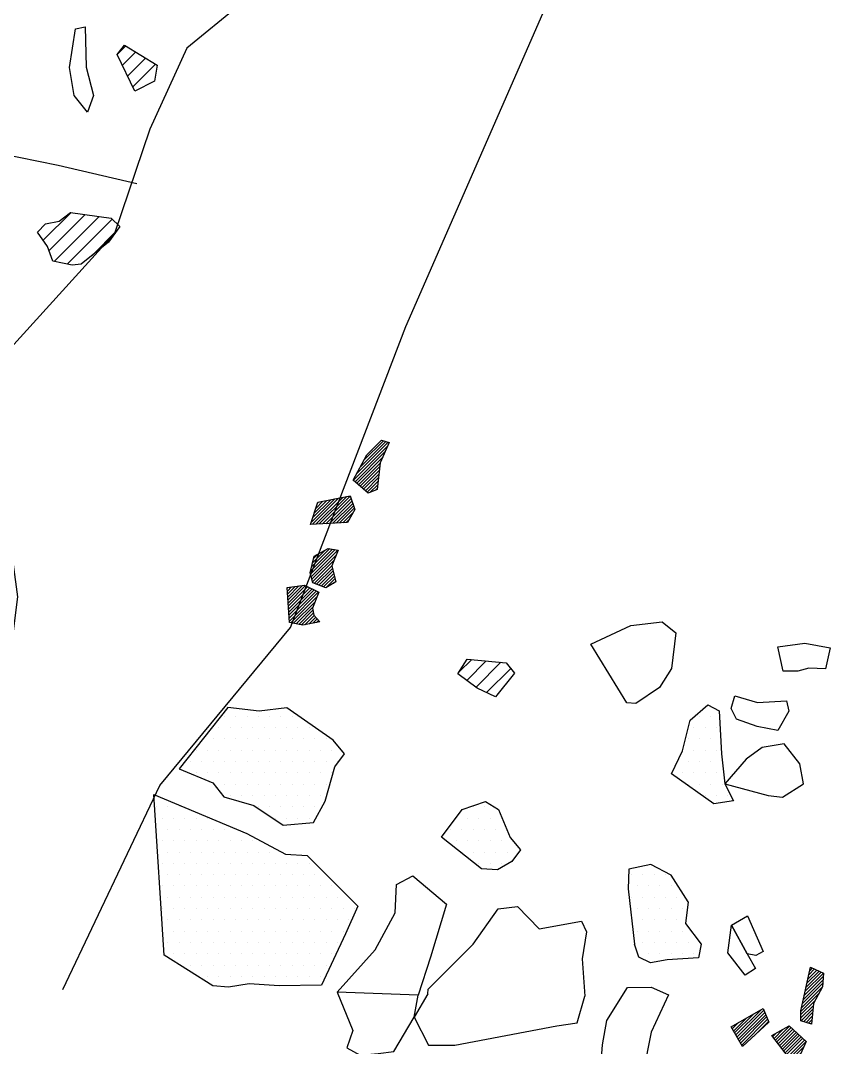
# Model space of a CAD drawing. Header units: metres. Extents: x -9.05 to -4.97, y -14.56 to -9.91.
# Drawn here: x -7.194 to -6.285, y -13.754 to -12.618 of the extents above; entities that cross this region are included whole.
import ezdxf

# ---------------------------------------------------------------- set-up
doc = ezdxf.new("R2010")
doc.units = ezdxf.units.M
doc.header["$LTSCALE"] = 25
doc.header["$MEASUREMENT"] = 0
doc.linetypes.add('STRICHPUNKTX2', pattern=[2, 1, -0.5, 0, -0.5])
doc.layers.get('0').update_dxf_attribs({"linetype": 'CONTINUOUS'})
for name, color, linetype in [('BEFUND', 1, 'CONTINUOUS'), ('FEUER', 1, 'CONTINUOUS'), ('GRABUNGSGRENZE', 3, 'STRICHPUNKTX2'), ('KNOCHEN', 2, 'CONTINUOUS'), ('KNOCHENSCHRAFF', 2, 'CONTINUOUS'), ('STEINE', 4, 'CONTINUOUS'), ('STEINESCHRAFF', 4, 'CONTINUOUS')]:
    doc.layers.add(name, color=color, linetype=linetype)

# ---------------------------------------------------------------- blocks, each defined once
blk = doc.blocks.new('*X1')
at = {"color": 0}
for p, q in [((-682.62, -1312.65), (-678.85, -1308.88)), ((-682.24, -1311.92), (-678.77, -1308.45)), ((-681.85, -1311.18), (-679.04, -1308.37)), ((-681.46, -1310.43), (-679.31, -1308.29)), ((-682.43, -1312.82), (-679.14, -1309.52)), ((-682.24, -1312.98), (-679.43, -1310.17)), ((-682.06, -1313.15), (-679.69, -1310.78)), ((-681.87, -1313.31), (-679.73, -1311.17)), ((-681.68, -1313.48), (-679.77, -1311.57)), ((-681.49, -1313.64), (-679.81, -1311.96)), ((-681.3, -1313.81), (-679.85, -1312.35)), ((-681.11, -1313.97), (-679.89, -1312.75)), ((-680.76, -1313.98), (-679.93, -1313.14)), ((-680.17, -1313.74), (-679.97, -1313.54)), ((-687.28, -1317.31), (-684.69, -1314.72)), ((-687.14, -1317.52), (-684.25, -1314.63)), ((-686.76, -1317.5), (-683.8, -1314.54)), ((-686.39, -1317.48), (-683.36, -1314.45)), ((-686.02, -1317.47), (-682.97, -1314.42)), ((-685.65, -1317.45), (-682.88, -1314.68)), ((-687.1, -1316.78), (-685.13, -1314.81)), ((-686.93, -1316.25), (-685.57, -1314.9)), ((-686.75, -1315.72), (-686.02, -1314.99)), ((-686.57, -1315.19), (-686.46, -1315.08)), ((-685.27, -1317.43), (-682.79, -1314.95)), ((-684.9, -1317.41), (-682.7, -1315.21)), ((-684.53, -1317.39), (-682.61, -1315.48)), ((-684.16, -1317.37), (-682.53, -1315.74)), ((-683.79, -1317.35), (-682.65, -1316.22)), ((-683.41, -1317.33), (-683.12, -1317.04)), ((-687.35, -1322.69), (-684.93, -1320.26)), ((-687.35, -1323.04), (-684.63, -1320.32)), ((-687.28, -1323.32), (-684.33, -1320.37)), ((-687.24, -1322.22), (-685.23, -1320.21)), ((-687.12, -1321.75), (-685.72, -1320.35)), ((-687.2, -1323.6), (-684.52, -1320.92)), ((-687.13, -1323.87), (-684.77, -1321.52)), ((-687, -1321.28), (-686.54, -1320.81)), ((-686.95, -1324.05), (-685.01, -1322.11)), ((-686.69, -1324.15), (-684.94, -1322.39)), ((-686.44, -1324.25), (-684.86, -1322.67)), ((-686.18, -1324.35), (-684.79, -1322.96)), ((-685.93, -1324.45), (-684.72, -1323.24)), ((-685.68, -1324.55), (-684.65, -1323.52)), ((-684.83, -1324.05), (-684.57, -1323.8)), ((-689.94, -1324.56), (-689.86, -1324.49)), ((-689.91, -1324.9), (-689.46, -1324.44)), ((-689.89, -1325.23), (-689.05, -1324.38)), ((-689.87, -1325.56), (-688.64, -1324.33)), ((-689.85, -1325.89), (-688.23, -1324.28)), ((-689.83, -1326.22), (-687.9, -1324.3)), ((-689.8, -1326.55), (-687.66, -1324.41)), ((-689.78, -1326.89), (-687.42, -1324.53)), ((-689.76, -1327.22), (-687.19, -1324.64)), ((-689.74, -1327.55), (-686.95, -1324.76)), ((-689.72, -1327.88), (-686.71, -1324.87)), ((-689.69, -1328.21), (-686.47, -1324.99)), ((-689.53, -1328.4), (-686.63, -1325.5)), ((-689.23, -1328.46), (-686.86, -1326.09)), ((-688.94, -1328.52), (-687.1, -1326.68)), ((-688.65, -1328.58), (-687.09, -1327.03)), ((-688.35, -1328.64), (-687.04, -1327.32)), ((-687.99, -1328.63), (-686.95, -1327.59)), ((-687.55, -1328.55), (-686.79, -1327.78)), ((-687.12, -1328.46), (-686.62, -1327.97)), ((-686.68, -1328.38), (-686.46, -1328.16))]:
    blk.add_line(p, q, dxfattribs=at)
blk = doc.blocks.new('*X4')
at = {"color": 0}
for p, q in [((-718.98, -1259.92), (-716.9, -1257.83)), ((-718.86, -1258.03), (-718.39, -1257.56)), ((-718.19, -1260.89), (-716.63, -1259.33)), ((-708.74, -1265.59), (-707.8, -1264.64)), ((-708.16, -1266.78), (-706.7, -1265.31)), ((-707.58, -1267.96), (-705.59, -1265.98)), ((-707, -1269.15), (-704.49, -1266.64)), ((-716.89, -1286.11), (-713.81, -1283.03)), ((-716.25, -1287.24), (-712.27, -1283.26)), ((-715.69, -1288.45), (-710.73, -1283.49)), ((-714.24, -1288.76), (-709.27, -1283.8)), ((-711.53, -1287.82), (-708.76, -1285.05)), ((-728.98, -1305.27), (-728.77, -1305.06)), ((-728.64, -1306.7), (-726.53, -1304.59)), ((-728.57, -1310.16), (-723.39, -1304.99)), ((-728.57, -1311.93), (-722.04, -1305.4)), ((-728.43, -1308.26), (-724.96, -1304.79)), ((-723.55, -1308.68), (-722.37, -1307.5)), ((-722.37, -1307.5), (-721.74, -1306.87)), ((-728.4, -1313.53), (-723.55, -1308.68)), ((-723.95, -1310.85), (-721.53, -1308.43)), ((-724.73, -1313.4), (-721.36, -1310.03)), ((-726.77, -1313.67), (-723.95, -1310.85)), ((-725.05, -1315.49), (-721.27, -1311.71)), ((-725.03, -1313.69), (-724.73, -1313.4)), ((-724.82, -1317.02), (-721.27, -1313.47)), ((-722.98, -1316.95), (-721.27, -1315.24)), ((-727.97, -1325.47), (-726, -1323.5)), ((-727.93, -1323.67), (-727.75, -1323.49)), ((-727.22, -1326.49), (-724.92, -1324.19)), ((-725.8, -1326.84), (-723.85, -1324.89)), ((-724.61, -1327.41), (-722.93, -1325.74)), ((-730.68, -1331.72), (-725.8, -1326.84)), ((-723.46, -1328.03), (-722.62, -1327.2)), ((-730.6, -1333.4), (-724.61, -1327.41)), ((-730.51, -1335.08), (-723.74, -1328.32)), ((-728.95, -1328.22), (-728.04, -1327.32)), ((-730.42, -1336.76), (-723.19, -1329.54)), ((-730.33, -1338.44), (-722.64, -1330.75)), ((-730.25, -1340.13), (-721.89, -1331.77)), ((-730.16, -1341.81), (-721.15, -1332.8)), ((-670.96, -1333.87), (-669.55, -1332.47)), ((-670.09, -1334.77), (-667.94, -1332.62)), ((-669.07, -1335.52), (-666.32, -1332.77)), ((-667.9, -1336.11), (-665.24, -1333.45)), ((-730.7, -1344.11), (-721.43, -1334.85)), ((-729.21, -1344.39), (-721.72, -1336.9)), ((-727.72, -1344.67), (-722, -1338.95)), ((-726.22, -1344.94), (-722.28, -1341)), ((-724.73, -1345.22), (-724, -1344.48))]:
    blk.add_line(p, q, dxfattribs=at)
blk = doc.blocks.new('*X12')
at = {"color": 0}
for p, q in [((-696.875, -1338.75), (-696.875, -1338.75)), ((-695.625, -1338.75), (-695.625, -1338.75)), ((-694.375, -1338.75), (-694.375, -1338.75)), ((-693.125, -1338.75), (-693.125, -1338.75)), ((-691.875, -1338.75), (-691.875, -1338.75)), ((-690.625, -1338.75), (-690.625, -1338.75)), ((-689.375, -1338.75), (-689.375, -1338.75)), ((-644.375, -1338.75), (-644.375, -1338.75)), ((-643.125, -1338.75), (-643.125, -1338.75)), ((-697.5, -1340), (-697.5, -1340)), ((-696.25, -1340), (-696.25, -1340)), ((-695, -1340), (-695, -1340)), ((-693.75, -1340), (-693.75, -1340)), ((-692.5, -1340), (-692.5, -1340)), ((-691.25, -1340), (-691.25, -1340)), ((-690, -1340), (-690, -1340)), ((-688.75, -1340), (-688.75, -1340)), ((-687.5, -1340), (-687.5, -1340)), ((-645, -1340), (-645, -1340)), ((-643.75, -1340), (-643.75, -1340)), ((-642.5, -1340), (-642.5, -1340)), ((-698.125, -1341.25), (-698.125, -1341.25)), ((-696.875, -1341.25), (-696.875, -1341.25)), ((-695.625, -1341.25), (-695.625, -1341.25)), ((-694.375, -1341.25), (-694.375, -1341.25)), ((-693.125, -1341.25), (-693.125, -1341.25)), ((-691.875, -1341.25), (-691.875, -1341.25)), ((-690.625, -1341.25), (-690.625, -1341.25)), ((-689.375, -1341.25), (-689.375, -1341.25)), ((-688.125, -1341.25), (-688.125, -1341.25)), ((-686.875, -1341.25), (-686.875, -1341.25)), ((-685.625, -1341.25), (-685.625, -1341.25)), ((-645.625, -1341.25), (-645.625, -1341.25)), ((-644.375, -1341.25), (-644.375, -1341.25)), ((-643.125, -1341.25), (-643.125, -1341.25)), ((-700, -1342.5), (-700, -1342.5)), ((-698.75, -1342.5), (-698.75, -1342.5)), ((-697.5, -1342.5), (-697.5, -1342.5)), ((-696.25, -1342.5), (-696.25, -1342.5)), ((-695, -1342.5), (-695, -1342.5)), ((-693.75, -1342.5), (-693.75, -1342.5)), ((-692.5, -1342.5), (-692.5, -1342.5)), ((-691.25, -1342.5), (-691.25, -1342.5)), ((-690, -1342.5), (-690, -1342.5)), ((-688.75, -1342.5), (-688.75, -1342.5)), ((-687.5, -1342.5), (-687.5, -1342.5)), ((-686.25, -1342.5), (-686.25, -1342.5)), ((-685, -1342.5), (-685, -1342.5)), ((-645, -1342.5), (-645, -1342.5)), ((-643.75, -1342.5), (-643.75, -1342.5)), ((-642.5, -1342.5), (-642.5, -1342.5)), ((-700.625, -1343.75), (-700.625, -1343.75)), ((-699.375, -1343.75), (-699.375, -1343.75)), ((-698.125, -1343.75), (-698.125, -1343.75)), ((-696.875, -1343.75), (-696.875, -1343.75)), ((-695.625, -1343.75), (-695.625, -1343.75)), ((-694.375, -1343.75), (-694.375, -1343.75)), ((-693.125, -1343.75), (-693.125, -1343.75)), ((-691.875, -1343.75), (-691.875, -1343.75)), ((-690.625, -1343.75), (-690.625, -1343.75)), ((-689.375, -1343.75), (-689.375, -1343.75)), ((-688.125, -1343.75), (-688.125, -1343.75)), ((-686.875, -1343.75), (-686.875, -1343.75)), ((-685.625, -1343.75), (-685.625, -1343.75)), ((-684.375, -1343.75), (-684.375, -1343.75)), ((-645.625, -1343.75), (-645.625, -1343.75)), ((-644.375, -1343.75), (-644.375, -1343.75)), ((-643.125, -1343.75), (-643.125, -1343.75)), ((-641.875, -1343.75), (-641.875, -1343.75)), ((-700, -1345), (-700, -1345)), ((-698.75, -1345), (-698.75, -1345)), ((-697.5, -1345), (-697.5, -1345)), ((-696.25, -1345), (-696.25, -1345)), ((-695, -1345), (-695, -1345)), ((-693.75, -1345), (-693.75, -1345)), ((-692.5, -1345), (-692.5, -1345)), ((-691.25, -1345), (-691.25, -1345)), ((-690, -1345), (-690, -1345)), ((-688.75, -1345), (-688.75, -1345)), ((-687.5, -1345), (-687.5, -1345)), ((-686.25, -1345), (-686.25, -1345)), ((-685, -1345), (-685, -1345)), ((-646.25, -1345), (-646.25, -1345)), ((-645, -1345), (-645, -1345)), ((-643.75, -1345), (-643.75, -1345)), ((-642.5, -1345), (-642.5, -1345)), ((-696.875, -1346.25), (-696.875, -1346.25)), ((-695.625, -1346.25), (-695.625, -1346.25)), ((-694.375, -1346.25), (-694.375, -1346.25)), ((-693.125, -1346.25), (-693.125, -1346.25)), ((-691.875, -1346.25), (-691.875, -1346.25)), ((-690.625, -1346.25), (-690.625, -1346.25)), ((-689.375, -1346.25), (-689.375, -1346.25)), ((-688.125, -1346.25), (-688.125, -1346.25)), ((-686.875, -1346.25), (-686.875, -1346.25)), ((-685.625, -1346.25), (-685.625, -1346.25)), ((-645.625, -1346.25), (-645.625, -1346.25)), ((-644.375, -1346.25), (-644.375, -1346.25)), ((-643.125, -1346.25), (-643.125, -1346.25)), ((-641.875, -1346.25), (-641.875, -1346.25)), ((-696.25, -1347.5), (-696.25, -1347.5)), ((-695, -1347.5), (-695, -1347.5)), ((-693.75, -1347.5), (-693.75, -1347.5)), ((-692.5, -1347.5), (-692.5, -1347.5)), ((-691.25, -1347.5), (-691.25, -1347.5)), ((-690, -1347.5), (-690, -1347.5)), ((-688.75, -1347.5), (-688.75, -1347.5)), ((-687.5, -1347.5), (-687.5, -1347.5)), ((-686.25, -1347.5), (-686.25, -1347.5)), ((-643.75, -1347.5), (-643.75, -1347.5)), ((-642.5, -1347.5), (-642.5, -1347.5)), ((-641.25, -1347.5), (-641.25, -1347.5)), ((-704.375, -1348.75), (-704.375, -1348.75)), ((-703.125, -1348.75), (-703.125, -1348.75)), ((-701.875, -1348.75), (-701.875, -1348.75)), ((-693.125, -1348.75), (-693.125, -1348.75)), ((-691.875, -1348.75), (-691.875, -1348.75)), ((-690.625, -1348.75), (-690.625, -1348.75)), ((-689.375, -1348.75), (-689.375, -1348.75)), ((-688.125, -1348.75), (-688.125, -1348.75)), ((-686.875, -1348.75), (-686.875, -1348.75)), ((-669.375, -1348.75), (-669.375, -1348.75)), ((-668.125, -1348.75), (-668.125, -1348.75)), ((-703.75, -1350), (-703.75, -1350)), ((-702.5, -1350), (-702.5, -1350)), ((-701.25, -1350), (-701.25, -1350)), ((-700, -1350), (-700, -1350)), ((-698.75, -1350), (-698.75, -1350)), ((-691.25, -1350), (-691.25, -1350)), ((-690, -1350), (-690, -1350)), ((-688.75, -1350), (-688.75, -1350)), ((-687.5, -1350), (-687.5, -1350)), ((-671.25, -1350), (-671.25, -1350)), ((-670, -1350), (-670, -1350)), ((-668.75, -1350), (-668.75, -1350)), ((-667.5, -1350), (-667.5, -1350)), ((-666.25, -1350), (-666.25, -1350)), ((-704.375, -1351.25), (-704.375, -1351.25)), ((-703.125, -1351.25), (-703.125, -1351.25)), ((-701.875, -1351.25), (-701.875, -1351.25)), ((-700.625, -1351.25), (-700.625, -1351.25)), ((-699.375, -1351.25), (-699.375, -1351.25)), ((-698.125, -1351.25), (-698.125, -1351.25)), ((-696.875, -1351.25), (-696.875, -1351.25)), ((-695.625, -1351.25), (-695.625, -1351.25)), ((-671.875, -1351.25), (-671.875, -1351.25)), ((-670.625, -1351.25), (-670.625, -1351.25)), ((-669.375, -1351.25), (-669.375, -1351.25)), ((-668.125, -1351.25), (-668.125, -1351.25)), ((-666.875, -1351.25), (-666.875, -1351.25)), ((-703.75, -1352.5), (-703.75, -1352.5)), ((-702.5, -1352.5), (-702.5, -1352.5)), ((-701.25, -1352.5), (-701.25, -1352.5)), ((-700, -1352.5), (-700, -1352.5)), ((-698.75, -1352.5), (-698.75, -1352.5)), ((-697.5, -1352.5), (-697.5, -1352.5)), ((-696.25, -1352.5), (-696.25, -1352.5)), ((-695, -1352.5), (-695, -1352.5)), ((-693.75, -1352.5), (-693.75, -1352.5)), ((-671.25, -1352.5), (-671.25, -1352.5)), ((-670, -1352.5), (-670, -1352.5)), ((-668.75, -1352.5), (-668.75, -1352.5)), ((-667.5, -1352.5), (-667.5, -1352.5)), ((-666.25, -1352.5), (-666.25, -1352.5)), ((-703.125, -1353.75), (-703.125, -1353.75)), ((-701.875, -1353.75), (-701.875, -1353.75)), ((-700.625, -1353.75), (-700.625, -1353.75)), ((-699.375, -1353.75), (-699.375, -1353.75)), ((-698.125, -1353.75), (-698.125, -1353.75)), ((-696.875, -1353.75), (-696.875, -1353.75)), ((-695.625, -1353.75), (-695.625, -1353.75)), ((-694.375, -1353.75), (-694.375, -1353.75)), ((-693.125, -1353.75), (-693.125, -1353.75)), ((-691.875, -1353.75), (-691.875, -1353.75)), ((-690.625, -1353.75), (-690.625, -1353.75)), ((-670.625, -1353.75), (-670.625, -1353.75)), ((-669.375, -1353.75), (-669.375, -1353.75)), ((-668.125, -1353.75), (-668.125, -1353.75)), ((-666.875, -1353.75), (-666.875, -1353.75)), ((-665.625, -1353.75), (-665.625, -1353.75)), ((-664.375, -1353.75), (-664.375, -1353.75)), ((-703.75, -1355), (-703.75, -1355)), ((-702.5, -1355), (-702.5, -1355)), ((-701.25, -1355), (-701.25, -1355)), ((-700, -1355), (-700, -1355)), ((-698.75, -1355), (-698.75, -1355)), ((-697.5, -1355), (-697.5, -1355)), ((-696.25, -1355), (-696.25, -1355)), ((-695, -1355), (-695, -1355)), ((-693.75, -1355), (-693.75, -1355)), ((-692.5, -1355), (-692.5, -1355)), ((-691.25, -1355), (-691.25, -1355)), ((-690, -1355), (-690, -1355)), ((-688.75, -1355), (-688.75, -1355)), ((-687.5, -1355), (-687.5, -1355)), ((-668.75, -1355), (-668.75, -1355)), ((-667.5, -1355), (-667.5, -1355)), ((-666.25, -1355), (-666.25, -1355)), ((-703.125, -1356.25), (-703.125, -1356.25)), ((-701.875, -1356.25), (-701.875, -1356.25)), ((-700.625, -1356.25), (-700.625, -1356.25)), ((-699.375, -1356.25), (-699.375, -1356.25)), ((-698.125, -1356.25), (-698.125, -1356.25)), ((-696.875, -1356.25), (-696.875, -1356.25)), ((-695.625, -1356.25), (-695.625, -1356.25)), ((-694.375, -1356.25), (-694.375, -1356.25)), ((-693.125, -1356.25), (-693.125, -1356.25)), ((-691.875, -1356.25), (-691.875, -1356.25)), ((-690.625, -1356.25), (-690.625, -1356.25)), ((-689.375, -1356.25), (-689.375, -1356.25)), ((-688.125, -1356.25), (-688.125, -1356.25)), ((-686.875, -1356.25), (-686.875, -1356.25)), ((-651.875, -1356.25), (-651.875, -1356.25)), ((-650.625, -1356.25), (-650.625, -1356.25)), ((-649.375, -1356.25), (-649.375, -1356.25)), ((-648.125, -1356.25), (-648.125, -1356.25)), ((-703.75, -1357.5), (-703.75, -1357.5)), ((-702.5, -1357.5), (-702.5, -1357.5)), ((-701.25, -1357.5), (-701.25, -1357.5)), ((-700, -1357.5), (-700, -1357.5)), ((-698.75, -1357.5), (-698.75, -1357.5)), ((-697.5, -1357.5), (-697.5, -1357.5)), ((-696.25, -1357.5), (-696.25, -1357.5)), ((-695, -1357.5), (-695, -1357.5)), ((-693.75, -1357.5), (-693.75, -1357.5)), ((-692.5, -1357.5), (-692.5, -1357.5)), ((-691.25, -1357.5), (-691.25, -1357.5)), ((-690, -1357.5), (-690, -1357.5)), ((-688.75, -1357.5), (-688.75, -1357.5)), ((-687.5, -1357.5), (-687.5, -1357.5)), ((-686.25, -1357.5), (-686.25, -1357.5)), ((-685, -1357.5), (-685, -1357.5)), ((-651.25, -1357.5), (-651.25, -1357.5)), ((-650, -1357.5), (-650, -1357.5)), ((-648.75, -1357.5), (-648.75, -1357.5)), ((-647.5, -1357.5), (-647.5, -1357.5)), ((-703.125, -1358.75), (-703.125, -1358.75)), ((-701.875, -1358.75), (-701.875, -1358.75)), ((-700.625, -1358.75), (-700.625, -1358.75)), ((-699.375, -1358.75), (-699.375, -1358.75)), ((-698.125, -1358.75), (-698.125, -1358.75)), ((-696.875, -1358.75), (-696.875, -1358.75)), ((-695.625, -1358.75), (-695.625, -1358.75)), ((-694.375, -1358.75), (-694.375, -1358.75)), ((-693.125, -1358.75), (-693.125, -1358.75)), ((-691.875, -1358.75), (-691.875, -1358.75)), ((-690.625, -1358.75), (-690.625, -1358.75)), ((-689.375, -1358.75), (-689.375, -1358.75)), ((-688.125, -1358.75), (-688.125, -1358.75)), ((-686.875, -1358.75), (-686.875, -1358.75)), ((-685.625, -1358.75), (-685.625, -1358.75)), ((-684.375, -1358.75), (-684.375, -1358.75)), ((-683.125, -1358.75), (-683.125, -1358.75)), ((-651.875, -1358.75), (-651.875, -1358.75)), ((-650.625, -1358.75), (-650.625, -1358.75)), ((-649.375, -1358.75), (-649.375, -1358.75)), ((-648.125, -1358.75), (-648.125, -1358.75)), ((-646.875, -1358.75), (-646.875, -1358.75)), ((-703.75, -1360), (-703.75, -1360)), ((-702.5, -1360), (-702.5, -1360)), ((-701.25, -1360), (-701.25, -1360)), ((-700, -1360), (-700, -1360)), ((-698.75, -1360), (-698.75, -1360)), ((-697.5, -1360), (-697.5, -1360)), ((-696.25, -1360), (-696.25, -1360)), ((-695, -1360), (-695, -1360)), ((-693.75, -1360), (-693.75, -1360)), ((-692.5, -1360), (-692.5, -1360)), ((-691.25, -1360), (-691.25, -1360)), ((-690, -1360), (-690, -1360)), ((-688.75, -1360), (-688.75, -1360)), ((-687.5, -1360), (-687.5, -1360)), ((-686.25, -1360), (-686.25, -1360)), ((-685, -1360), (-685, -1360)), ((-683.75, -1360), (-683.75, -1360)), ((-682.5, -1360), (-682.5, -1360)), ((-651.25, -1360), (-651.25, -1360)), ((-650, -1360), (-650, -1360)), ((-648.75, -1360), (-648.75, -1360)), ((-647.5, -1360), (-647.5, -1360)), ((-646.25, -1360), (-646.25, -1360)), ((-703.125, -1361.25), (-703.125, -1361.25)), ((-701.875, -1361.25), (-701.875, -1361.25)), ((-700.625, -1361.25), (-700.625, -1361.25)), ((-699.375, -1361.25), (-699.375, -1361.25)), ((-698.125, -1361.25), (-698.125, -1361.25)), ((-696.875, -1361.25), (-696.875, -1361.25)), ((-695.625, -1361.25), (-695.625, -1361.25)), ((-694.375, -1361.25), (-694.375, -1361.25)), ((-693.125, -1361.25), (-693.125, -1361.25)), ((-691.875, -1361.25), (-691.875, -1361.25)), ((-690.625, -1361.25), (-690.625, -1361.25)), ((-689.375, -1361.25), (-689.375, -1361.25)), ((-688.125, -1361.25), (-688.125, -1361.25)), ((-686.875, -1361.25), (-686.875, -1361.25)), ((-685.625, -1361.25), (-685.625, -1361.25)), ((-684.375, -1361.25), (-684.375, -1361.25)), ((-683.125, -1361.25), (-683.125, -1361.25)), ((-650.625, -1361.25), (-650.625, -1361.25)), ((-649.375, -1361.25), (-649.375, -1361.25)), ((-648.125, -1361.25), (-648.125, -1361.25)), ((-646.875, -1361.25), (-646.875, -1361.25)), ((-702.5, -1362.5), (-702.5, -1362.5)), ((-701.25, -1362.5), (-701.25, -1362.5)), ((-700, -1362.5), (-700, -1362.5)), ((-698.75, -1362.5), (-698.75, -1362.5)), ((-697.5, -1362.5), (-697.5, -1362.5)), ((-696.25, -1362.5), (-696.25, -1362.5)), ((-695, -1362.5), (-695, -1362.5)), ((-693.75, -1362.5), (-693.75, -1362.5)), ((-692.5, -1362.5), (-692.5, -1362.5)), ((-691.25, -1362.5), (-691.25, -1362.5)), ((-690, -1362.5), (-690, -1362.5)), ((-688.75, -1362.5), (-688.75, -1362.5)), ((-687.5, -1362.5), (-687.5, -1362.5)), ((-686.25, -1362.5), (-686.25, -1362.5)), ((-685, -1362.5), (-685, -1362.5)), ((-683.75, -1362.5), (-683.75, -1362.5)), ((-651.25, -1362.5), (-651.25, -1362.5)), ((-650, -1362.5), (-650, -1362.5)), ((-648.75, -1362.5), (-648.75, -1362.5)), ((-647.5, -1362.5), (-647.5, -1362.5)), ((-646.25, -1362.5), (-646.25, -1362.5)), ((-703.125, -1363.75), (-703.125, -1363.75)), ((-701.875, -1363.75), (-701.875, -1363.75)), ((-700.625, -1363.75), (-700.625, -1363.75)), ((-699.375, -1363.75), (-699.375, -1363.75)), ((-698.125, -1363.75), (-698.125, -1363.75)), ((-696.875, -1363.75), (-696.875, -1363.75)), ((-695.625, -1363.75), (-695.625, -1363.75)), ((-694.375, -1363.75), (-694.375, -1363.75)), ((-693.125, -1363.75), (-693.125, -1363.75)), ((-691.875, -1363.75), (-691.875, -1363.75)), ((-690.625, -1363.75), (-690.625, -1363.75)), ((-689.375, -1363.75), (-689.375, -1363.75)), ((-688.125, -1363.75), (-688.125, -1363.75)), ((-686.875, -1363.75), (-686.875, -1363.75)), ((-685.625, -1363.75), (-685.625, -1363.75)), ((-684.375, -1363.75), (-684.375, -1363.75)), ((-650.625, -1363.75), (-650.625, -1363.75)), ((-649.375, -1363.75), (-649.375, -1363.75)), ((-648.125, -1363.75), (-648.125, -1363.75)), ((-646.875, -1363.75), (-646.875, -1363.75)), ((-645.625, -1363.75), (-645.625, -1363.75)), ((-644.375, -1363.75), (-644.375, -1363.75)), ((-702.5, -1365), (-702.5, -1365)), ((-701.25, -1365), (-701.25, -1365)), ((-700, -1365), (-700, -1365)), ((-698.75, -1365), (-698.75, -1365)), ((-697.5, -1365), (-697.5, -1365)), ((-696.25, -1365), (-696.25, -1365)), ((-695, -1365), (-695, -1365)), ((-693.75, -1365), (-693.75, -1365)), ((-692.5, -1365), (-692.5, -1365)), ((-691.25, -1365), (-691.25, -1365)), ((-690, -1365), (-690, -1365)), ((-688.75, -1365), (-688.75, -1365)), ((-687.5, -1365), (-687.5, -1365)), ((-686.25, -1365), (-686.25, -1365)), ((-685, -1365), (-685, -1365)), ((-650, -1365), (-650, -1365)), ((-648.75, -1365), (-648.75, -1365)), ((-647.5, -1365), (-647.5, -1365)), ((-646.25, -1365), (-646.25, -1365)), ((-645, -1365), (-645, -1365)), ((-700.625, -1366.25), (-700.625, -1366.25)), ((-699.375, -1366.25), (-699.375, -1366.25)), ((-698.125, -1366.25), (-698.125, -1366.25)), ((-696.875, -1366.25), (-696.875, -1366.25)), ((-695.625, -1366.25), (-695.625, -1366.25)), ((-694.375, -1366.25), (-694.375, -1366.25)), ((-693.125, -1366.25), (-693.125, -1366.25)), ((-691.875, -1366.25), (-691.875, -1366.25)), ((-690.625, -1366.25), (-690.625, -1366.25)), ((-689.375, -1366.25), (-689.375, -1366.25)), ((-688.125, -1366.25), (-688.125, -1366.25)), ((-686.875, -1366.25), (-686.875, -1366.25)), ((-685.625, -1366.25), (-685.625, -1366.25)), ((-698.75, -1367.5), (-698.75, -1367.5)), ((-697.5, -1367.5), (-697.5, -1367.5)), ((-696.25, -1367.5), (-696.25, -1367.5)), ((-695, -1367.5), (-695, -1367.5)), ((-693.75, -1367.5), (-693.75, -1367.5)), ((-692.5, -1367.5), (-692.5, -1367.5)), ((-691.25, -1367.5), (-691.25, -1367.5)), ((-690, -1367.5), (-690, -1367.5)), ((-688.75, -1367.5), (-688.75, -1367.5)), ((-687.5, -1367.5), (-687.5, -1367.5)), ((-686.25, -1367.5), (-686.25, -1367.5))]:
    blk.add_line(p, q, dxfattribs=at)
blk = doc.blocks.new('*X14')
at = {"color": 0}
for p, q in [((-632.48, -1368.23), (-631.16, -1366.91)), ((-632.38, -1367.77), (-631.41, -1366.8)), ((-632.28, -1367.32), (-631.65, -1366.68)), ((-632.18, -1366.87), (-631.89, -1366.57)), ((-632.88, -1370.04), (-630.72, -1367.88)), ((-632.78, -1369.59), (-630.7, -1367.5)), ((-632.68, -1369.13), (-630.68, -1367.13)), ((-632.58, -1368.68), (-630.92, -1367.02)), ((-633.08, -1370.95), (-630.77, -1368.64)), ((-632.98, -1370.49), (-630.75, -1368.26)), ((-633.16, -1371.38), (-631.19, -1369.41)), ((-633.16, -1371.73), (-631.63, -1370.2)), ((-640.36, -1373.98), (-637.57, -1371.19)), ((-640.23, -1374.21), (-637.25, -1371.23)), ((-640.1, -1374.43), (-637.15, -1371.48)), ((-633.16, -1372.09), (-631.81, -1370.74)), ((-633.14, -1372.43), (-631.84, -1371.13)), ((-640.75, -1373.31), (-640.05, -1372.61)), ((-640.62, -1373.54), (-639.22, -1372.14)), ((-640.49, -1373.76), (-638.39, -1371.66)), ((-639.97, -1374.65), (-637.05, -1371.74)), ((-639.84, -1374.88), (-636.95, -1371.99)), ((-639.71, -1375.1), (-636.85, -1372.24)), ((-638.41, -1374.16), (-636.75, -1372.49)), ((-632.87, -1372.51), (-631.88, -1371.51)), ((-632.6, -1372.59), (-631.91, -1371.9)), ((-632.33, -1372.67), (-631.95, -1372.29)), ((-636.13, -1374.35), (-635.13, -1373.35)), ((-635.98, -1374.55), (-634.44, -1373.02)), ((-635.82, -1374.75), (-634.26, -1373.18)), ((-635.67, -1374.95), (-634.07, -1373.35)), ((-635.51, -1375.15), (-633.89, -1373.52)), ((-635.36, -1375.35), (-633.7, -1373.69)), ((-632.06, -1372.75), (-631.98, -1372.68)), ((-636.28, -1374.15), (-635.95, -1373.82)), ((-635.21, -1375.55), (-633.52, -1373.86)), ((-635.05, -1375.75), (-633.34, -1374.03)), ((-634.9, -1375.95), (-633.15, -1374.2)), ((-634.75, -1376.15), (-632.97, -1374.37)), ((-634.59, -1376.35), (-632.78, -1374.54)), ((-634.33, -1376.44), (-632.6, -1374.71)), ((-633.97, -1376.44), (-632.88, -1375.34)), ((-633.62, -1376.43), (-633.15, -1375.97))]:
    blk.add_line(p, q, dxfattribs=at)

msp = doc.modelspace()

# ---------------------------------------------------------------- linework, layer by layer
at = {"layer": 'BEFUND'}
msp.add_lwpolyline([(-7.0655, -12.7987), (-7.1524, -12.7784), (-7.2399, -12.7607), (-7.3121, -12.7622), (-7.4051, -12.802), (-7.4417, -12.8295)], dxfattribs=at)
at = {"layer": 'GRABUNGSGRENZE', "flags": 128}
for points in [[(-8.3239, -13.6279), (-8.1438, -13.1142), (-8.006, -13.0119), (-7.8416, -12.5974), (-7.7182, -12.3878), (-7.5837, -12.0262), (-7.5634, -11.9117), (-7.3786, -11.5302), (-7.1659, -11.0516), (-6.9993, -10.694), (-6.1823, -11.2213), (-6.4657, -11.7355), (-6.5444, -11.9593), (-6.586, -12.0794), (-6.7048, -12.3245), (-6.8293, -12.4878), (-6.9517, -12.6008), (-7.0102, -12.6486), (-7.0513, -12.7382), (-7.0904, -12.8536), (-7.2392, -13.018), (-7.2158, -13.1181), (-7.1974, -13.2554), (-7.208, -13.3403), (-7.2399, -13.4517), (-7.2638, -13.5519), (-7.3466, -13.7019)], [(-7.1472, -13.6896), (-7.0401, -13.4638), (-6.8958, -13.2893), (-6.7684, -12.9566), (-6.5867, -12.5411), (-6.5456, -12.4317), (-6.3597, -12.0522), (-5.9804, -11.3146)]]:
    msp.add_lwpolyline(points, dxfattribs=at)
at = {"layer": 'KNOCHEN'}
for points in [[(-6.8263, -13.1265), (-6.8115, -13.0985), (-6.7953, -13.0822), (-6.7866, -13.0848), (-6.7968, -13.1071), (-6.7998, -13.1366), (-6.81, -13.1407), (-6.8263, -13.1265)], [(-6.8735, -13.1753), (-6.8654, -13.1509), (-6.8298, -13.1438), (-6.8247, -13.159), (-6.8328, -13.1733), (-6.8735, -13.1753)], [(-6.8709, -13.2399), (-6.874, -13.2287), (-6.8694, -13.2104), (-6.8542, -13.2018), (-6.843, -13.2038), (-6.8501, -13.2211), (-6.8455, -13.2389), (-6.8567, -13.2455), (-6.8709, -13.2399)], [(-6.8633, -13.2831), (-6.8821, -13.2867), (-6.8968, -13.2837), (-6.8994, -13.245), (-6.8801, -13.2425), (-6.8643, -13.2501), (-6.8714, -13.2679), (-6.8699, -13.2755), (-6.8633, -13.2831)], [(-6.3316, -13.7242), (-6.3316, -13.713), (-6.321, -13.6648), (-6.3067, -13.6713), (-6.3077, -13.6866), (-6.3179, -13.7049), (-6.3199, -13.7278), (-6.3316, -13.7242)], [(-6.3961, -13.7527), (-6.4088, -13.7309), (-6.3733, -13.7105), (-6.3672, -13.7258), (-6.3961, -13.7527)], [(-6.3636, -13.7405), (-6.3448, -13.7298), (-6.326, -13.7471), (-6.3336, -13.7643), (-6.3453, -13.7644), (-6.3636, -13.7405)]]:
    msp.add_lwpolyline(points, dxfattribs=at)
at = {"layer": 'STEINE'}
for points in [[(-7.1199, -12.7194), (-7.1347, -12.7011), (-7.1398, -12.6701), (-7.1332, -12.6274), (-7.1226, -12.6253), (-7.1215, -12.6696), (-7.1133, -12.7011), (-7.1199, -12.7194)], [(-7.0676, -12.6965), (-7.0874, -12.6558), (-7.0793, -12.6456), (-7.0432, -12.6675), (-7.0462, -12.6853), (-7.0676, -12.6965)], [(-7.1371, -12.8887), (-7.1585, -12.8842), (-7.1641, -12.8679), (-7.1753, -12.8522), (-7.1666, -12.843), (-7.1514, -12.8399), (-7.1387, -12.8303), (-7.0939, -12.8368), (-7.0843, -12.846), (-7.097, -12.8633), (-7.1269, -12.8877), (-7.1371, -12.8887)], [(-6.5638, -13.3078), (-6.5195, -13.287), (-6.485, -13.2829), (-6.4697, -13.2951), (-6.4748, -13.3347), (-6.488, -13.3556), (-6.5139, -13.3734), (-6.5241, -13.3724), (-6.5638, -13.3078)], [(-6.3512, -13.3377), (-6.3573, -13.3107), (-6.3273, -13.3067), (-6.2993, -13.3117), (-6.3044, -13.3351), (-6.3227, -13.3341), (-6.3349, -13.3377), (-6.3512, -13.3377)], [(-6.669, -13.3659), (-6.6893, -13.3562), (-6.7107, -13.3405), (-6.7005, -13.3242), (-6.6573, -13.3282), (-6.6481, -13.3399), (-6.669, -13.3659)], [(-6.403, -13.3906), (-6.4086, -13.3789), (-6.4046, -13.3647), (-6.3796, -13.3723), (-6.3476, -13.3702), (-6.3451, -13.3819), (-6.3573, -13.4033), (-6.3801, -13.3987), (-6.403, -13.3906)], [(-7.0188, -13.4454), (-6.9816, -13.4612), (-6.9694, -13.4764), (-6.9364, -13.4861), (-6.9038, -13.5079), (-6.8702, -13.5048), (-6.8575, -13.4814), (-6.8469, -13.4433), (-6.8362, -13.429), (-6.8484, -13.4138), (-6.8998, -13.3782), (-6.9303, -13.3818), (-6.9649, -13.3778), (-7.0188, -13.4454)], [(-6.406, -13.4811), (-6.4279, -13.4842), (-6.4747, -13.4512), (-6.4625, -13.4257), (-6.4539, -13.3917), (-6.4346, -13.3749), (-6.4218, -13.3815), (-6.4193, -13.4288), (-6.4157, -13.4623), (-6.406, -13.4811)], [(-6.4157, -13.4623), (-6.3679, -13.475), (-6.3521, -13.477), (-6.3287, -13.4622), (-6.3328, -13.4399), (-6.3501, -13.418), (-6.3745, -13.4221), (-6.3923, -13.4348), (-6.4157, -13.4623)], [(-7.0467, -13.4739), (-6.944, -13.5171), (-6.9012, -13.5399), (-6.8773, -13.5414), (-6.8214, -13.5973), (-6.8351, -13.6279), (-6.8615, -13.6848), (-6.9082, -13.6854), (-6.9413, -13.6834), (-6.9642, -13.6869), (-6.9815, -13.6854), (-7.0354, -13.6514), (-7.0467, -13.4739)], [(-6.7289, -13.521), (-6.706, -13.4905), (-6.6801, -13.4818), (-6.6658, -13.4905), (-6.6531, -13.5215), (-6.6414, -13.5352), (-6.6511, -13.5479), (-6.6668, -13.5571), (-6.6846, -13.5561), (-6.7289, -13.521)], [(-6.4563, -13.5925), (-6.4751, -13.563), (-6.4975, -13.5514), (-6.5219, -13.5565), (-6.5224, -13.5783), (-6.5157, -13.6393)], [(-6.8442, -13.6924), (-6.802, -13.6456), (-6.7802, -13.6049), (-6.7787, -13.5734), (-6.7604, -13.5637), (-6.7232, -13.5952), (-6.741, -13.6537), (-6.7547, -13.6959)], [(-6.8442, -13.6924), (-6.802, -13.6456), (-6.7802, -13.6049), (-6.7787, -13.5734), (-6.7604, -13.5637), (-6.7232, -13.5952), (-6.741, -13.6537), (-6.7547, -13.6959)], [(-6.8442, -13.6924), (-6.802, -13.6456), (-6.7802, -13.6049), (-6.7787, -13.5734), (-6.7604, -13.5637), (-6.7232, -13.5952), (-6.741, -13.6537), (-6.7547, -13.6959)], [(-6.8442, -13.6924), (-6.802, -13.6456), (-6.7802, -13.6049), (-6.7787, -13.5734), (-6.7604, -13.5637), (-6.7232, -13.5952), (-6.741, -13.6537), (-6.7547, -13.6959)], [(-6.8442, -13.6924), (-6.802, -13.6456), (-6.7802, -13.6049), (-6.7787, -13.5734), (-6.7604, -13.5637), (-6.7232, -13.5952), (-6.741, -13.6537), (-6.7547, -13.6959)], [(-6.8442, -13.6924), (-6.802, -13.6456), (-6.7802, -13.6049), (-6.7787, -13.5734), (-6.7604, -13.5637), (-6.7232, -13.5952), (-6.741, -13.6537), (-6.7547, -13.6959)], [(-6.8442, -13.6924), (-6.802, -13.6456), (-6.7802, -13.6049), (-6.7787, -13.5734), (-6.7604, -13.5637), (-6.7232, -13.5952), (-6.741, -13.6537), (-6.7547, -13.6959)], [(-6.8442, -13.6924), (-6.802, -13.6456), (-6.7802, -13.6049), (-6.7787, -13.5734), (-6.7604, -13.5637), (-6.7232, -13.5952), (-6.741, -13.6537), (-6.7547, -13.6959)], [(-6.8442, -13.6924), (-6.802, -13.6456), (-6.7802, -13.6049), (-6.7787, -13.5734), (-6.7604, -13.5637), (-6.7232, -13.5952), (-6.741, -13.6537), (-6.7547, -13.6959)], [(-6.8442, -13.6924), (-6.802, -13.6456), (-6.7802, -13.6049), (-6.7787, -13.5734), (-6.7604, -13.5637), (-6.7232, -13.5952), (-6.741, -13.6537), (-6.7547, -13.6959)], [(-6.8442, -13.6924), (-6.802, -13.6456), (-6.7802, -13.6049), (-6.7787, -13.5734), (-6.7604, -13.5637), (-6.7232, -13.5952), (-6.741, -13.6537), (-6.7547, -13.6959)], [(-6.8442, -13.6924), (-6.802, -13.6456), (-6.7802, -13.6049), (-6.7787, -13.5734), (-6.7604, -13.5637), (-6.7232, -13.5952), (-6.741, -13.6537), (-6.7547, -13.6959)], [(-6.8442, -13.6924), (-6.802, -13.6456), (-6.7802, -13.6049), (-6.7787, -13.5734), (-6.7604, -13.5637), (-6.7232, -13.5952), (-6.741, -13.6537), (-6.7547, -13.6959)], [(-6.8442, -13.6924), (-6.802, -13.6456), (-6.7802, -13.6049), (-6.7787, -13.5734), (-6.7604, -13.5637), (-6.7232, -13.5952), (-6.741, -13.6537), (-6.7547, -13.6959)], [(-6.8442, -13.6924), (-6.802, -13.6456), (-6.7802, -13.6049), (-6.7787, -13.5734), (-6.7604, -13.5637), (-6.7232, -13.5952), (-6.741, -13.6537), (-6.7547, -13.6959), (-6.8442, -13.6924)], [(-6.7435, -13.6893), (-6.6937, -13.6395), (-6.6663, -13.6003), (-6.6449, -13.5977), (-6.621, -13.6226), (-6.5742, -13.6139), (-6.5686, -13.6256), (-6.5732, -13.6556), (-6.5706, -13.6968)], [(-6.4563, -13.5925), (-6.4593, -13.6164), (-6.442, -13.6393), (-6.445, -13.6545), (-6.4796, -13.6566), (-6.4979, -13.6602), (-6.5106, -13.6536)], [(-6.3911, -13.6499), (-6.4085, -13.6184), (-6.3907, -13.6082), (-6.3734, -13.6474), (-6.3815, -13.652), (-6.3911, -13.6499)], [(-6.3931, -13.6735), (-6.4124, -13.6491), (-6.4085, -13.6184), (-6.3911, -13.6499), (-6.3819, -13.6663), (-6.3931, -13.6735)], [(-6.5106, -13.6536), (-6.5157, -13.6393)], [(-6.744, -13.6944), (-6.7435, -13.6893)], [(-6.5546, -13.7981), (-6.551, -13.7508), (-6.546, -13.7239), (-6.5232, -13.6873), (-6.4972, -13.6868), (-6.4779, -13.6954), (-6.4972, -13.7365), (-6.5058, -13.7813), (-6.5225, -13.8067), (-6.5327, -13.8229)], [(-6.8442, -13.6924), (-6.8269, -13.7348), (-6.8335, -13.7541), (-6.8188, -13.7622), (-6.799, -13.7602), (-6.7817, -13.7581), (-6.7589, -13.72), (-6.7547, -13.6959)], [(-6.744, -13.6944), (-6.7589, -13.72), (-6.7431, -13.751), (-6.7141, -13.751), (-6.6014, -13.7295), (-6.579, -13.7265), (-6.5706, -13.6968)]]:
    msp.add_lwpolyline(points, dxfattribs=at)

# ---------------------------------------------------------------- block references
at = {"layer": 'FEUER', "xscale": 0.01, "yscale": 0.01, "zscale": 0.01}
msp.add_blockref('*X4', (0, 0), dxfattribs=at)
at = {"layer": 'KNOCHENSCHRAFF', "xscale": 0.01, "yscale": 0.01, "zscale": 0.01}
for name in ['*X1', '*X14']:
    msp.add_blockref(name, (0, 0), dxfattribs=at)
at = {"layer": 'STEINESCHRAFF', "xscale": 0.01, "yscale": 0.01, "zscale": 0.01}
msp.add_blockref('*X12', (0, 0), dxfattribs=at)

doc.saveas('drawing.dxf')
